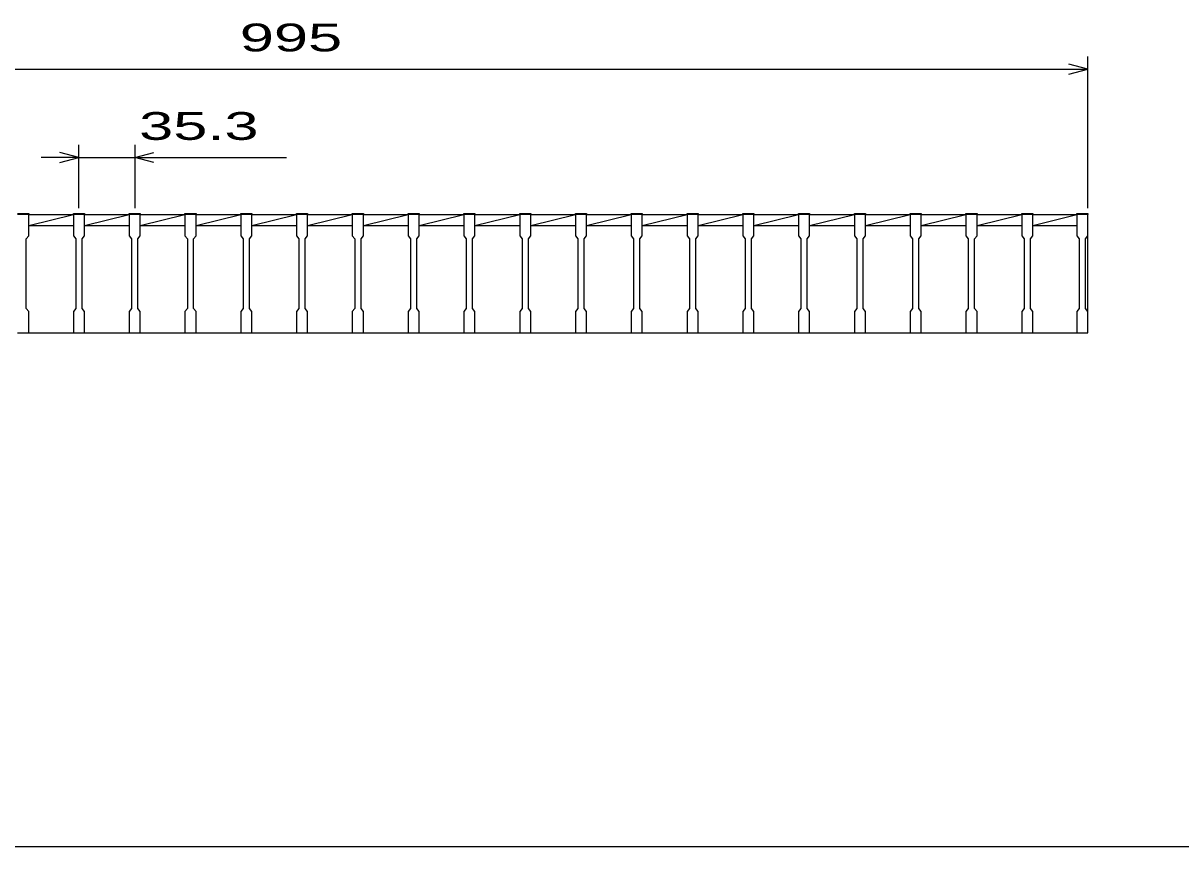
# Model space of a CAD drawing. Units: millimetres, scale not verified. Extents: x -1456 to 1385, y -1026 to 843.
# Drawn here: x -914 to -181, y -917 to -396 of the extents above; entities that cross this region are included whole.
import ezdxf
from ezdxf.enums import TextEntityAlignment as Align

# ---------------------------------------------------------------- set-up
doc = ezdxf.new("R2010")
doc.units = ezdxf.units.MM
doc.header["$LTSCALE"] = 8
for name, color, linetype, lineweight in [('0_2', 150, 'Continuous', 25), ('16', 3, 'Continuous', 25), ('22', 4, 'Continuous', 25)]:
    doc.layers.add(name, color=color, linetype=linetype, lineweight=lineweight)
doc.styles.add('ベクトル', font='')
doc.styles.get('ベクトル').set_extended_font_data('ベクトル')

msp = doc.modelspace()

# ---------------------------------------------------------------- linework, layer by layer
at = {"layer": '0_2'}
msp.add_line((1384.8, -917.2), (-1383.2, -917.2), dxfattribs=at)
at = {"layer": '16'}
for p, q in [((-917.3, -516.3), (-910.3, -516.3)), ((-910.3, -517), (-917.3, -517)), ((-910.3, -516.3), (-910.3, -517)), ((-910.3, -530.5), (-910.3, -517)), ((-910.3, -517), (-882, -517)), ((-910.3, -524), (-882, -517)), ((-882, -517), (-882, -516.3)), ((-882, -516.3), (-875, -516.3)), ((-882, -517), (-882, -530.5)), ((-875, -517), (-882, -517)), ((-875, -516.3), (-875, -517)), ((-875, -530.5), (-875, -517)), ((-875, -517), (-846.7, -517)), ((-875, -524), (-846.7, -517)), ((-846.7, -517), (-846.7, -516.3)), ((-846.7, -516.3), (-839.7, -516.3)), ((-846.7, -517), (-846.7, -530.5)), ((-839.7, -517), (-846.7, -517)), ((-839.7, -516.3), (-839.7, -517)), ((-839.7, -530.5), (-839.7, -517)), ((-839.7, -517), (-811.4, -517)), ((-839.7, -524), (-811.4, -517)), ((-811.4, -517), (-811.4, -516.3)), ((-811.4, -516.3), (-804.4, -516.3)), ((-811.4, -517), (-811.4, -530.5)), ((-804.4, -517), (-811.4, -517)), ((-804.4, -516.3), (-804.4, -517)), ((-804.4, -530.5), (-804.4, -517)), ((-804.4, -517), (-776.1, -517)), ((-804.4, -524), (-776.1, -517)), ((-776.1, -517), (-776.1, -516.3)), ((-776.1, -516.3), (-769.1, -516.3)), ((-776.1, -517), (-776.1, -530.5)), ((-769.1, -517), (-776.1, -517)), ((-769.1, -516.3), (-769.1, -517)), ((-769.1, -530.5), (-769.1, -517)), ((-769.1, -517), (-740.8, -517)), ((-769.1, -524), (-740.8, -517)), ((-740.8, -517), (-740.8, -516.3)), ((-740.8, -516.3), (-733.8, -516.3)), ((-740.8, -517), (-740.8, -530.5)), ((-733.8, -517), (-740.8, -517)), ((-733.8, -516.3), (-733.8, -517)), ((-733.8, -530.5), (-733.8, -517)), ((-733.8, -517), (-705.5, -517)), ((-733.8, -524), (-705.5, -517)), ((-705.5, -517), (-705.5, -516.3)), ((-705.5, -516.3), (-698.5, -516.3)), ((-705.5, -517), (-705.5, -530.5)), ((-698.5, -517), (-705.5, -517)), ((-698.5, -516.3), (-698.5, -517)), ((-698.5, -530.5), (-698.5, -517)), ((-698.5, -517), (-670.2, -517)), ((-698.5, -524), (-670.2, -517)), ((-670.2, -517), (-670.2, -516.3)), ((-670.2, -516.3), (-663.2, -516.3)), ((-670.2, -517), (-670.2, -530.5)), ((-663.2, -517), (-670.2, -517)), ((-663.2, -516.3), (-663.2, -517)), ((-663.2, -530.5), (-663.2, -517)), ((-663.2, -517), (-634.9, -517)), ((-663.2, -524), (-634.9, -517)), ((-634.9, -517), (-634.9, -516.3)), ((-634.9, -516.3), (-627.9, -516.3)), ((-634.9, -517), (-634.9, -530.5)), ((-627.9, -517), (-634.9, -517)), ((-627.9, -516.3), (-627.9, -517)), ((-627.9, -530.5), (-627.9, -517)), ((-627.9, -517), (-599.6, -517)), ((-627.9, -524), (-599.6, -517)), ((-599.6, -517), (-599.6, -516.3)), ((-599.6, -516.3), (-592.6, -516.3)), ((-599.6, -517), (-599.6, -530.5)), ((-592.6, -517), (-599.6, -517)), ((-592.6, -516.3), (-592.6, -517)), ((-592.6, -530.5), (-592.6, -517)), ((-592.6, -517), (-564.3, -517)), ((-592.6, -524), (-564.3, -517)), ((-564.3, -517), (-564.3, -516.3)), ((-564.3, -516.3), (-557.3, -516.3)), ((-564.3, -517), (-564.3, -530.5)), ((-557.3, -517), (-564.3, -517)), ((-557.3, -516.3), (-557.3, -517)), ((-557.3, -530.5), (-557.3, -517)), ((-557.3, -517), (-529, -517)), ((-557.3, -524), (-529, -517)), ((-529, -517), (-529, -516.3)), ((-529, -516.3), (-522, -516.3)), ((-529, -517), (-529, -530.5)), ((-522, -517), (-529, -517)), ((-522, -516.3), (-522, -517)), ((-522, -530.5), (-522, -517)), ((-522, -517), (-493.7, -517)), ((-522, -524), (-493.7, -517)), ((-493.7, -517), (-493.7, -516.3)), ((-493.7, -516.3), (-486.7, -516.3)), ((-493.7, -517), (-493.7, -530.5)), ((-486.7, -517), (-493.7, -517)), ((-486.7, -516.3), (-486.7, -517)), ((-486.7, -530.5), (-486.7, -517)), ((-486.7, -517), (-458.4, -517)), ((-486.7, -524), (-458.4, -517)), ((-458.4, -517), (-458.4, -516.3)), ((-458.4, -516.3), (-451.4, -516.3)), ((-458.4, -517), (-458.4, -530.5)), ((-451.4, -517), (-458.4, -517)), ((-451.4, -516.3), (-451.4, -517)), ((-451.4, -530.5), (-451.4, -517)), ((-451.4, -517), (-423.1, -517)), ((-451.4, -524), (-423.1, -517)), ((-423.1, -517), (-423.1, -516.3)), ((-423.1, -516.3), (-416.1, -516.3)), ((-423.1, -517), (-423.1, -530.5)), ((-416.1, -517), (-423.1, -517)), ((-416.1, -516.3), (-416.1, -517)), ((-416.1, -530.5), (-416.1, -517)), ((-416.1, -517), (-387.8, -517)), ((-416.1, -524), (-387.8, -517)), ((-387.8, -517), (-387.8, -516.3)), ((-387.8, -516.3), (-380.8, -516.3)), ((-387.8, -517), (-387.8, -530.5)), ((-380.8, -517), (-387.8, -517)), ((-380.8, -516.3), (-380.8, -517)), ((-380.8, -530.5), (-380.8, -517)), ((-380.8, -517), (-352.5, -517)), ((-380.8, -524), (-352.5, -517)), ((-352.5, -517), (-352.5, -516.3)), ((-352.5, -516.3), (-345.5, -516.3)), ((-352.5, -517), (-352.5, -530.5)), ((-345.5, -517), (-352.5, -517)), ((-345.5, -516.3), (-345.5, -517)), ((-345.5, -530.5), (-345.5, -517)), ((-345.5, -517), (-317.2, -517)), ((-345.5, -524), (-317.2, -517)), ((-317.2, -517), (-317.2, -516.3)), ((-317.2, -516.3), (-310.2, -516.3)), ((-317.2, -517), (-317.2, -530.5)), ((-310.2, -517), (-317.2, -517)), ((-310.2, -516.3), (-310.2, -517)), ((-310.2, -530.5), (-310.2, -517)), ((-310.2, -517), (-281.9, -517)), ((-310.2, -524), (-281.9, -517)), ((-281.9, -517), (-281.9, -516.3)), ((-281.9, -516.3), (-274.9, -516.3)), ((-281.9, -517), (-281.9, -530.5)), ((-274.9, -517), (-281.9, -517)), ((-274.9, -516.3), (-274.9, -517)), ((-274.9, -530.5), (-274.9, -517)), ((-274.9, -517), (-247, -517)), ((-274.9, -524), (-247, -517.099)), ((-247, -517), (-247, -516.3)), ((-247, -516.3), (-240, -516.3)), ((-247, -517), (-247, -530.5)), ((-240, -517), (-247, -517)), ((-240, -516.3), (-240, -517)), ((-240, -530.5), (-240, -517)), ((-240, -592), (-240, -517)), ((-910.3, -524), (-882, -524)), ((-875, -524), (-846.7, -524)), ((-839.7, -524), (-811.4, -524)), ((-804.4, -524), (-776.1, -524)), ((-769.1, -524), (-740.8, -524)), ((-733.8, -524), (-705.5, -524)), ((-698.5, -524), (-670.2, -524)), ((-663.2, -524), (-634.9, -524)), ((-627.9, -524), (-599.6, -524)), ((-592.6, -524), (-564.3, -524)), ((-557.3, -524), (-529, -524)), ((-522, -524), (-493.7, -524)), ((-486.7, -524), (-458.4, -524)), ((-451.4, -524), (-423.1, -524)), ((-416.1, -524), (-387.8, -524)), ((-380.8, -524), (-352.5, -524)), ((-345.5, -524), (-317.2, -524)), ((-310.2, -524), (-281.9, -524)), ((-274.9, -524), (-247, -524)), ((-911.8, -532.5), (-910.3, -530.5)), ((-911.8, -576.5), (-911.8, -532.5)), ((-882, -530.5), (-880.5, -532.5)), ((-880.5, -532.5), (-880.5, -576.5)), ((-876.5, -532.5), (-875, -530.5)), ((-876.5, -576.5), (-876.5, -532.5)), ((-846.7, -530.5), (-845.2, -532.5)), ((-845.2, -532.5), (-845.2, -576.5)), ((-841.2, -532.5), (-839.7, -530.5)), ((-841.2, -576.5), (-841.2, -532.5)), ((-811.4, -530.5), (-809.9, -532.5)), ((-809.9, -532.5), (-809.9, -576.5)), ((-805.9, -532.5), (-804.4, -530.5)), ((-805.9, -576.5), (-805.9, -532.5)), ((-776.1, -530.5), (-774.6, -532.5)), ((-774.6, -532.5), (-774.6, -576.5)), ((-770.6, -532.5), (-769.1, -530.5)), ((-770.6, -576.5), (-770.6, -532.5)), ((-740.8, -530.5), (-739.3, -532.5)), ((-739.3, -532.5), (-739.3, -576.5)), ((-735.3, -532.5), (-733.8, -530.5)), ((-735.3, -576.5), (-735.3, -532.5)), ((-705.5, -530.5), (-704, -532.5)), ((-704, -532.5), (-704, -576.5)), ((-700, -532.5), (-698.5, -530.5)), ((-700, -576.5), (-700, -532.5)), ((-670.2, -530.5), (-668.7, -532.5)), ((-668.7, -532.5), (-668.7, -576.5)), ((-664.7, -532.5), (-663.2, -530.5)), ((-664.7, -576.5), (-664.7, -532.5)), ((-634.9, -530.5), (-633.4, -532.5)), ((-633.4, -532.5), (-633.4, -576.5)), ((-629.4, -532.5), (-627.9, -530.5)), ((-629.4, -576.5), (-629.4, -532.5)), ((-599.6, -530.5), (-598.1, -532.5)), ((-598.1, -532.5), (-598.1, -576.5)), ((-594.1, -532.5), (-592.6, -530.5)), ((-594.1, -576.5), (-594.1, -532.5)), ((-564.3, -530.5), (-562.8, -532.5)), ((-562.8, -532.5), (-562.8, -576.5)), ((-558.8, -532.5), (-557.3, -530.5)), ((-558.8, -576.5), (-558.8, -532.5)), ((-529, -530.5), (-527.5, -532.5)), ((-527.5, -532.5), (-527.5, -576.5)), ((-523.5, -532.5), (-522, -530.5)), ((-523.5, -576.5), (-523.5, -532.5)), ((-493.7, -530.5), (-492.2, -532.5)), ((-492.2, -532.5), (-492.2, -576.5)), ((-488.2, -532.5), (-486.7, -530.5)), ((-488.2, -576.5), (-488.2, -532.5)), ((-458.4, -530.5), (-456.9, -532.5)), ((-456.9, -532.5), (-456.9, -576.5)), ((-452.9, -532.5), (-451.4, -530.5)), ((-452.9, -576.5), (-452.9, -532.5)), ((-423.1, -530.5), (-421.6, -532.5)), ((-421.6, -532.5), (-421.6, -576.5)), ((-417.6, -532.5), (-416.1, -530.5)), ((-417.6, -576.5), (-417.6, -532.5)), ((-387.8, -530.5), (-386.3, -532.5)), ((-386.3, -532.5), (-386.3, -576.5)), ((-382.3, -532.5), (-380.8, -530.5)), ((-382.3, -576.5), (-382.3, -532.5)), ((-352.5, -530.5), (-351, -532.5)), ((-351, -532.5), (-351, -576.5)), ((-347, -532.5), (-345.5, -530.5)), ((-347, -576.5), (-347, -532.5)), ((-317.2, -530.5), (-315.7, -532.5)), ((-315.7, -532.5), (-315.7, -576.5)), ((-311.7, -532.5), (-310.2, -530.5)), ((-311.7, -576.5), (-311.7, -532.5)), ((-281.9, -530.5), (-280.4, -532.5)), ((-280.4, -532.5), (-280.4, -576.5)), ((-276.4, -532.5), (-274.9, -530.5)), ((-276.4, -576.5), (-276.4, -532.5)), ((-247, -530.5), (-245.5, -532.5)), ((-245.5, -532.5), (-245.5, -576.5)), ((-241.5, -532.5), (-240, -530.5)), ((-241.5, -576.5), (-241.5, -532.5)), ((-910.3, -578.5), (-911.8, -576.5)), ((-910.3, -592), (-910.3, -578.5)), ((-880.5, -576.5), (-882, -578.5)), ((-882, -578.5), (-882, -592)), ((-875, -578.5), (-876.5, -576.5)), ((-875, -592), (-875, -578.5)), ((-845.2, -576.5), (-846.7, -578.5)), ((-846.7, -578.5), (-846.7, -592)), ((-839.7, -578.5), (-841.2, -576.5)), ((-839.7, -592), (-839.7, -578.5)), ((-809.9, -576.5), (-811.4, -578.5)), ((-811.4, -578.5), (-811.4, -592)), ((-804.4, -578.5), (-805.9, -576.5)), ((-804.4, -592), (-804.4, -578.5)), ((-774.6, -576.5), (-776.1, -578.5)), ((-776.1, -578.5), (-776.1, -592)), ((-769.1, -578.5), (-770.6, -576.5)), ((-769.1, -592), (-769.1, -578.5)), ((-739.3, -576.5), (-740.8, -578.5)), ((-740.8, -578.5), (-740.8, -592)), ((-733.8, -578.5), (-735.3, -576.5)), ((-733.8, -592), (-733.8, -578.5)), ((-704, -576.5), (-705.5, -578.5)), ((-705.5, -578.5), (-705.5, -592)), ((-698.5, -578.5), (-700, -576.5)), ((-698.5, -592), (-698.5, -578.5)), ((-668.7, -576.5), (-670.2, -578.5)), ((-670.2, -578.5), (-670.2, -592)), ((-663.2, -578.5), (-664.7, -576.5)), ((-663.2, -592), (-663.2, -578.5)), ((-633.4, -576.5), (-634.9, -578.5)), ((-634.9, -578.5), (-634.9, -592)), ((-627.9, -578.5), (-629.4, -576.5)), ((-627.9, -592), (-627.9, -578.5)), ((-598.1, -576.5), (-599.6, -578.5)), ((-599.6, -578.5), (-599.6, -592)), ((-592.6, -578.5), (-594.1, -576.5)), ((-592.6, -592), (-592.6, -578.5)), ((-562.8, -576.5), (-564.3, -578.5)), ((-564.3, -578.5), (-564.3, -592)), ((-557.3, -578.5), (-558.8, -576.5)), ((-557.3, -592), (-557.3, -578.5)), ((-527.5, -576.5), (-529, -578.5)), ((-529, -578.5), (-529, -592)), ((-522, -578.5), (-523.5, -576.5)), ((-522, -592), (-522, -578.5)), ((-492.2, -576.5), (-493.7, -578.5)), ((-493.7, -578.5), (-493.7, -592)), ((-486.7, -578.5), (-488.2, -576.5)), ((-486.7, -592), (-486.7, -578.5)), ((-456.9, -576.5), (-458.4, -578.5)), ((-458.4, -578.5), (-458.4, -592)), ((-451.4, -578.5), (-452.9, -576.5)), ((-451.4, -592), (-451.4, -578.5)), ((-421.6, -576.5), (-423.1, -578.5)), ((-423.1, -578.5), (-423.1, -592)), ((-416.1, -578.5), (-417.6, -576.5)), ((-416.1, -592), (-416.1, -578.5)), ((-386.3, -576.5), (-387.8, -578.5)), ((-387.8, -578.5), (-387.8, -592)), ((-380.8, -578.5), (-382.3, -576.5)), ((-380.8, -592), (-380.8, -578.5)), ((-351, -576.5), (-352.5, -578.5)), ((-352.5, -578.5), (-352.5, -592)), ((-345.5, -578.5), (-347, -576.5)), ((-345.5, -592), (-345.5, -578.5)), ((-315.7, -576.5), (-317.2, -578.5)), ((-317.2, -578.5), (-317.2, -592)), ((-310.2, -578.5), (-311.7, -576.5)), ((-310.2, -592), (-310.2, -578.5)), ((-280.4, -576.5), (-281.9, -578.5)), ((-281.9, -578.5), (-281.9, -592)), ((-274.9, -578.5), (-276.4, -576.5)), ((-274.9, -592), (-274.9, -578.5)), ((-245.5, -576.5), (-247, -578.5)), ((-247, -578.5), (-247, -592)), ((-240, -578.5), (-241.5, -576.5)), ((-240, -592), (-240, -578.5)), ((-917.3, -592), (-910.3, -592)), ((-910.3, -592), (-882, -592)), ((-882, -592), (-875, -592)), ((-875, -592), (-846.7, -592)), ((-846.7, -592), (-839.7, -592)), ((-839.7, -592), (-811.4, -592)), ((-811.4, -592), (-804.4, -592)), ((-804.4, -592), (-776.1, -592)), ((-776.1, -592), (-769.1, -592)), ((-769.1, -592), (-740.8, -592)), ((-740.8, -592), (-733.8, -592)), ((-733.8, -592), (-705.5, -592)), ((-705.5, -592), (-698.5, -592)), ((-698.5, -592), (-670.2, -592)), ((-670.2, -592), (-663.2, -592)), ((-663.2, -592), (-634.9, -592)), ((-634.9, -592), (-627.9, -592)), ((-627.9, -592), (-599.6, -592)), ((-599.6, -592), (-592.6, -592)), ((-592.6, -592), (-564.3, -592)), ((-564.3, -592), (-557.3, -592)), ((-557.3, -592), (-529, -592)), ((-529, -592), (-522, -592)), ((-522, -592), (-493.7, -592)), ((-493.7, -592), (-486.7, -592)), ((-486.7, -592), (-458.4, -592)), ((-458.4, -592), (-451.4, -592)), ((-451.4, -592), (-423.1, -592)), ((-423.1, -592), (-416.1, -592)), ((-416.1, -592), (-387.8, -592)), ((-387.8, -592), (-380.8, -592)), ((-380.8, -592), (-352.5, -592)), ((-352.5, -592), (-345.5, -592)), ((-345.5, -592), (-317.2, -592)), ((-317.2, -592), (-310.2, -592)), ((-310.2, -592), (-281.9, -592)), ((-281.9, -592), (-274.9, -592)), ((-274.9, -592), (-247, -592)), ((-247, -592), (-240, -592))]:
    msp.add_line(p, q, dxfattribs=at)
at = {"layer": '22'}
for p, q in [((-240, -513), (-240, -417)), ((-240, -425), (-252, -421.8)), ((-1235, -425), (-240, -425)), ((-252, -428.2), (-240, -425)), ((-878.5, -513), (-878.5, -473)), ((-843.2, -473), (-843.2, -513)), ((-878.5, -481), (-902.5, -481)), ((-878.5, -481), (-890.5, -477.8)), ((-890.5, -484.2), (-878.5, -481)), ((-878.5, -481), (-843.2, -481)), ((-843.2, -481), (-831.2, -477.8)), ((-831.2, -484.2), (-843.2, -481)), ((-843.2, -481), (-747.2, -481))]:
    msp.add_line(p, q, dxfattribs=at)

# ---------------------------------------------------------------- texts
at = {"layer": '22', "color": 2, "style": 'ベクトル', "width": 1.65}
for s, p in [(' 995 ', (-787.5, -405)), (' 35.3 ', (-851.2, -461))]:
    msp.add_text(s, height=17.6, dxfattribs=at).set_placement(p, align=Align.MIDDLE_LEFT)

doc.saveas('drawing.dxf')
